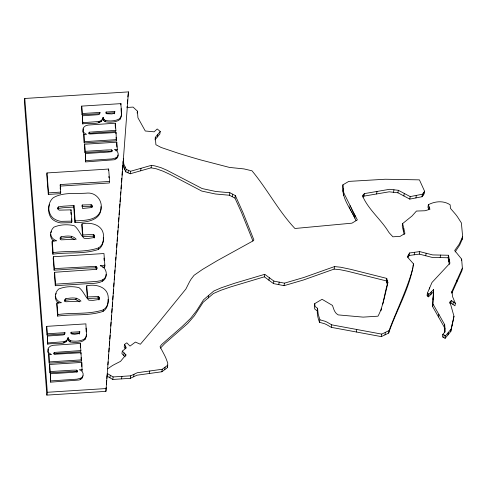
<?xml version="1.0" encoding="UTF-8"?>
<svg xmlns="http://www.w3.org/2000/svg" width="487" height="487" viewBox="0 0 487 487"><rect width="100%" height="100%" fill="white"/><g stroke="black" fill="none" stroke-linecap="round" stroke-linejoin="round"><path stroke-width="0.73" d="M444.716 332.761L444.29 327.161L432.651 306.652L433.625 289.546L428.901 294.325L428.505 296.833L427.032 295.585L427.428 293.077L431.999 282.454L449.933 263.211L448.533 255.261L432.62 254.908L419.678 251.596L409.494 252.984L407.357 256.905L413.475 263.863C409.932 288.261 396.467 309.976 388.663 333.096L381.333 336.62L331.318 327.349L326.789 324.738A30.529 29.622 9 0 0 324.659 323.764L319.515 322.297C317.767 317.883 316.714 312.983 317.542 308.271L315.424 306.798A3.64 3.531 9 0 1 314.998 305.909L314.742 303.614L322.071 299.298L332.451 305.41L333.966 309.708A16.601 16.108 9 0 0 334.91 311.637L336.292 313.525L338.222 314.9L363.125 317.122L377.985 316.185C383.689 305.83 384.328 293.472 387.865 282.369L386.751 278.4L350.762 269.348L340.663 267.223L334.514 266.578L303.833 277.48L284.451 283.16L273.877 281.084L264.745 274.315L234.764 283.215L221.293 287.774L213.799 291.019L203.529 299.797L196.687 310.584L190.606 318.364L182.059 326.613L161.574 344.577L160.04 346.683L163.821 353.848A86.85 84.269 9 0 1 165.744 357.732L167.753 363.052L167.504 367.606L161.861 371.764L136.926 375.221L130.285 378.338L112.74 379.452L107.049 376.11L107.444 373.602L113.136 376.938L130.68 375.83L137.322 372.713L162.256 369.256L167.905 365.092M432.651 306.652L433.625 289.546M103.293 237.534C103.664 242.088 102.501 246.933 98.344 249.454C83.886 254.378 67.851 252.035 52.87 254.19L51.987 242.617L52.231 241.071L56.736 240.785C53.734 239.866 50.989 237.516 50.788 234.21M108.041 299.444C108.406 303.998 107.25 308.849 103.086 311.363C88.634 316.288 72.593 313.945 57.618 316.1L56.729 304.533L56.979 302.981L61.478 302.695C58.483 301.776 55.737 299.426 55.53 296.12M79.527 334.07L79.789 331.714L71.059 332.268L70.859 333.528L79.588 332.974M79.789 331.714L79.338 333.528L74.773 334.301L71.662 333.997L71.059 332.268M100.925 206.622C102.294 220.806 85.347 222.723 74.931 222.468L73.75 207.072L73.994 205.52L63.066 206.214L58.677 206.878L57.977 207.48L58.215 209.52L59.256 210.141L71.035 209.848L71.899 221.122L71.656 222.675L60.692 222.912A16.375 15.888 9 0 1 52.511 219.375C48.53 215.729 47.811 209.611 49.357 204.656M114.542 113.824L114.804 111.474L106.075 112.028L105.88 113.282L114.603 112.728M114.804 111.474L114.36 113.282L111.949 113.928L106.683 113.751L106.075 112.028M64.948 332.658L64.339 334.599L63.012 334.959L47.422 336.036L47.75 344.187C53.795 342.276 66.902 346.847 68.125 337.54L68.91 339.536L70.268 340.687C74.669 341.564 79.57 341.357 83.709 339.488C88.841 336.067 85.584 328.871 85.931 323.867L46.679 326.357L47.05 335.032L64.747 333.912L64.948 332.658L47.245 333.778L47.05 335.032M99.963 112.418L99.36 114.36L98.027 114.719L82.437 115.796L82.772 123.948C88.817 122.03 101.923 126.602 103.141 117.3L103.926 119.291L105.283 120.441C109.691 121.324 114.591 121.117 118.725 119.248C123.856 115.821 120.599 108.631 120.953 103.628L81.694 106.111L82.066 114.792L99.768 113.672L99.963 112.418L82.266 113.538L82.066 114.792M105.91 391.359L128.452 91.897L24.794 98.471L24.35 101.29L46.874 395.103L105.91 391.359L106.196 387.567M106.422 384.535L106.702 380.743M106.872 378.466L107.043 376.189M107.889 364.812L108.114 361.78M108.339 358.749L108.625 354.956M108.851 351.918L109.131 348.126M109.356 345.094L109.642 341.302M109.812 339.025L110.092 335.233M110.318 332.201L110.543 329.163M110.768 326.132L111.054 322.339M111.28 319.308L111.56 315.515M111.785 312.477L112.071 308.685M112.241 306.414L112.521 302.622M112.747 299.584L113.033 295.792M113.197 293.521L113.483 289.728M113.708 286.691L113.988 282.898M114.214 279.867L114.5 276.074M114.67 273.797L114.95 270.005M115.175 266.973L115.462 263.181M115.687 260.149L115.912 257.112M116.137 254.08L116.417 250.288M116.643 247.25L116.929 243.457M117.099 241.187L117.379 237.394M117.604 234.357L117.884 230.564M118.116 227.532L118.341 224.501M118.566 221.463L118.846 217.671M119.072 214.639L119.358 210.847M119.583 207.815L119.863 204.023M120.033 201.746L120.313 197.953M120.545 194.922L120.77 191.884M120.995 188.853L121.275 185.06M121.5 182.028L121.787 178.236M122.012 175.198L122.292 171.406M122.462 169.129L122.742 165.337M127.028 107.791L127.137 106.343M127.357 103.439L127.624 99.805M127.844 96.901L128.452 91.897M86.333 334.794C86.753 343.079 75.783 343.049 70.067 341.941L68.71 340.79L67.924 338.794M106.117 274.394C106.592 282.539 96.651 283.391 90.704 283.477L55.287 285.717L54.38 273.828L54.623 272.276L95.957 269.39L96.779 268.836L96.986 267.844L96.578 266.833L95.549 266.34L54.343 268.623L54.1 270.175L88.257 268.008L95.306 267.887L96.335 268.386L96.743 269.396M82.991 375.806L82.09 378.32L79.211 380.006L50.66 382.155L50.313 373.773L72.593 372.36L76.636 371.946L77.293 371.021L76.386 370.12L71.893 370.211L50.149 371.587L49.948 372.841L71.699 371.465L76.185 371.374L77.092 372.275L77.293 371.021M118.067 155.006L117.897 156.692L117.105 158.08L114.226 159.766L85.682 161.915L85.335 153.533L107.615 152.121L111.651 151.707L112.308 150.781L111.401 149.88L106.915 149.966L85.164 151.347L84.963 152.601L106.714 151.226L111.858 151.427L112.053 150.173M47.008 172.946L46.764 174.492L48.292 194.423L60.625 193.643L60.297 184.555L109.612 181.432L108.662 169.038L47.008 172.946L48.536 192.876L48.292 194.423M60.132 185.59L60.297 184.555M57.977 207.48L57.734 209.033L58.434 208.424L62.823 207.76L73.75 207.072M58.434 208.424L58.677 206.878M52.87 254.19L53.12 252.637L52.231 241.071M102.647 267.217L104.644 267.18L104.894 265.628L103.962 253.526L53.43 256.728L53.186 258.28L54.1 270.175M60.315 237.437L60.394 239.348L61.106 239.841L76.234 239.22C72.423 234.789 66.202 235.994 61.125 236.792L60.315 237.437L60.065 238.989L60.881 238.344C65.264 237.887 70.712 236.256 74.395 239.513M60.881 238.344L61.125 236.792M55.287 285.717L55.536 284.171L54.623 272.276M47.75 344.187L47.422 336.036M82.772 123.948L82.437 115.796M70.871 210.883L71.035 209.848M48.846 354.658L49.205 363.162L81.378 361.123L81.031 352.74L54.69 354.262L53.893 353.367L54.526 352.411L80.866 350.573L80.318 343.451L53.089 345.301L50.459 346.093L48.517 347.785L48.024 349.021L48.25 351.815L48.95 352.941L51.531 354.615L48.846 354.658L49.205 363.162M83.867 134.418L84.227 142.922L116.399 140.883L116.052 132.501L89.705 134.022L88.908 133.121L89.541 132.172L115.882 130.333L115.34 123.211L88.104 125.056L85.475 125.853L83.533 127.545L83.046 128.775L83.271 131.575L83.971 132.701L86.552 134.369L83.867 134.418L84.227 142.922M82.133 370.93L81.773 362.425L49.601 364.465L49.948 372.841M115.663 150.72L117.148 150.684L117.349 149.43L116.795 142.186L84.616 144.225L84.963 152.601M57.618 316.1L57.862 314.553L56.979 302.981M71.205 237.747L71.449 236.195M46.874 395.103L47.324 392.279L24.794 98.471M54.02 352.758L53.82 354.012L58.775 353.215L80.665 351.827L80.866 350.573M89.036 132.513L88.841 133.767L93.79 132.975L115.687 131.587L115.882 130.333M74.931 222.468L75.175 220.915L73.994 205.52M54.325 353.665L54.526 352.411M89.34 133.426L89.541 132.172M50.66 382.155L50.313 373.773M85.682 161.915L85.335 153.533M64.686 301.386L65.057 299.353L65.873 298.708C70.95 297.904 77.171 296.699 80.982 301.136L65.855 301.751L65.142 301.264L65.057 299.353M64.814 300.905L65.623 300.254L65.873 298.708M82.06 206.031L82.218 204.997L91.172 204.729L91.94 205.21L92.098 207.231M53.12 252.637C68.095 250.482 84.135 252.826 98.587 247.901C102.745 245.381 103.908 240.535 103.536 235.982C103.305 224.842 91.008 221.877 82.023 223.856L81.773 225.408L82.632 236.566L93.181 236.189L93.979 236.664L94.308 237.632L94.551 236.079L94.222 235.118L93.431 234.643L88.171 234.679L82.875 235.014L82.632 236.566M63.894 342.976L64.095 341.722L66.342 340.632L67.389 339.439L68.125 337.54M98.916 122.736L99.111 121.482L101.357 120.392L102.404 119.199L103.141 117.3M66.141 341.886L66.342 340.632M101.156 121.647L101.357 120.392M68.71 340.79L68.91 339.536M121.038 108.631C121.062 112.6 122.736 118.061 118.53 120.502C114.39 122.371 109.49 122.578 105.082 121.695L103.731 120.551L103.926 119.291M79.673 301.849L75.948 299.663L76.197 298.111M91.94 205.21L91.696 206.762L90.929 206.275L91.172 204.729M70.067 341.941L70.268 340.687M105.082 121.695L105.283 120.441M93.181 236.189L93.431 234.643M93.979 236.664L94.222 235.118M94.161 238.04L94.551 236.079M57.862 314.553C72.843 312.398 88.877 314.736 103.335 309.811C107.493 307.297 108.656 302.451 108.284 297.898C108.053 286.758 95.756 283.793 86.765 285.772L86.522 287.318L87.38 298.476L97.93 298.105L98.727 298.58L99.056 299.542M87.38 298.476L87.623 296.93L86.765 285.772M80.318 343.451L80.343 347.554M115.139 124.465L115.34 123.211M76.185 371.374L76.386 370.12M111.2 151.134L111.401 149.88M108.418 170.584L108.662 169.038M76.836 371.672L77.037 370.418M80.836 354L81.031 352.74M115.851 133.755L116.052 132.501M120.752 104.882L120.953 103.628M95.306 267.887L95.549 266.34M98.344 249.454L98.587 247.901M109.612 181.432L109.368 182.978L60.053 186.107M96.335 268.386L96.578 266.833M85.262 339.281L85.462 338.027M81.773 362.425L81.798 366.577M120.283 119.041L120.478 117.781M116.594 143.44L116.795 142.186M96.822 268.879L96.986 267.844M80.818 379.361L81.019 378.107C84.781 376.122 83.271 370.473 79.357 369.736L82.333 369.67M115.839 159.121L116.04 157.867C119.796 155.883 118.286 150.233 114.378 149.497L117.349 149.43M97.93 298.105L98.173 296.553L87.623 296.93M98.727 298.58L98.971 297.027L98.173 296.553M98.904 299.955L99.299 297.989L98.971 297.027M102.647 281.249L102.897 279.696C108.753 276.281 106.483 267.174 100.219 265.719L104.894 265.628M124.593 169.239L124.995 166.731M103.086 311.363L103.335 309.811M125.445 346.123L125.049 348.637L124.197 346.878L124.593 344.364L126.809 342.824L130.005 346.074L135.423 342.081L140.366 344.254L158.147 323.167L185.9 288.992L189.34 282.168A49.802 48.323 9 0 1 191.208 279.014L194.082 275.283L202.452 269.457L217.293 260.63L252.923 240.974L241.601 212.734L234.971 198.118L229.456 195.25L215.388 193.99L201.776 191.081L169.993 174.413L163.255 171.266L156.248 168.782L151.055 167.838L130.187 173.78L125.774 171.844L126.176 169.33L123.808 164.131L123.29 158.293M137.139 113.045L137.437 111.164L133.079 107.091L127.265 107.463M127.984 172.812L128.379 170.298M130.187 173.78L130.583 171.266L151.451 165.324L154.811 165.89L160.984 167.668L166.761 170.158L202.172 188.572L215.784 191.482L229.858 192.742L235.373 195.61L243.11 212.898L253.879 239.914L252.923 240.974M140.621 170.809L141.017 168.295M109.892 377.778L110.293 375.27M112.74 379.452L113.136 376.938M155.134 138.582L155.335 137.328L160.229 131.484L157.24 128.958L154.148 131.825L145.272 130.997L137.943 117.781L137.437 111.164M151.055 167.838L151.451 165.324M124.593 344.364L126.297 347.882L122.316 351.145L121.92 353.653L125.074 356.861M157.386 136.92L157.782 134.406M123.722 355.486L124.118 352.978M160.229 131.484L159.833 133.998L154.933 139.842M121.513 378.892L121.908 376.384M125.719 356.064L125.92 354.81L122.316 351.145M130.285 378.338L130.68 375.83M133.602 376.78L133.998 374.272M149.393 373.492L149.789 370.984M161.861 371.764L162.256 369.256M164.685 369.682L165.081 367.174M208.266 297.916L208.661 295.408M229.456 195.25L229.858 192.742M232.214 196.687L232.616 194.173M234.971 198.118L235.373 195.61M383.598 300.948L387.469 284.883L386.355 280.908L347.207 271.143L340.267 269.731L334.119 269.086L303.438 279.995L284.055 285.668L273.475 283.598L264.35 276.823L264.745 274.315M268.909 280.208L269.311 277.7M273.475 283.598L273.877 281.084M278.765 284.633L279.161 282.119M284.055 285.668L284.451 283.16M314.742 303.614L314.346 306.122L314.596 308.423A3.64 3.531 9 0 0 315.028 309.312L317.147 310.779M319.515 322.297L319.91 319.782L318.188 314.103L317.542 308.271M363.405 194.66L363.01 197.174L363.966 196.121L389.192 191.811L397.934 192.803L409.804 199.11L422.022 196.736L424.207 193.771L424.603 191.263L419.423 179.861L385.26 179.246L348.759 181.401L342.915 184.835C341.052 198.112 350.987 208.856 355.973 220.538M342.958 191.415L343.353 188.901M343.402 195.482L343.798 192.974L342.915 184.835M334.119 269.086L334.514 266.578M349.739 208.15L350.141 205.642M331.318 327.349L331.714 324.841L327.185 322.23A30.529 29.622 9 0 0 325.054 321.256L319.91 319.782M350.883 210.433L351.279 207.925L343.798 192.974M351.973 212.612L352.375 210.098L351.279 207.925M352.996 214.639L353.392 212.131L352.375 210.098M353.927 216.49L354.323 213.976L353.392 212.131M354.743 218.115L355.139 215.601L354.323 213.976M363.966 196.121L364.367 193.613L389.588 189.303L398.329 190.295L410.206 196.596L422.424 194.222L424.603 191.263M376.579 193.966L376.975 191.458M356.326 331.988L356.721 329.474M393.563 192.31L393.959 189.796M397.934 192.803L398.329 190.295M386.355 280.908L386.751 278.4M386.909 282.898L387.311 280.384M387.469 284.883L387.865 282.369M381.333 336.62L381.729 334.112L389.058 330.588C396.899 309.604 407.193 289.363 412.988 267.667M403.869 195.957L404.271 193.442M384.998 334.855L385.394 332.347M455.144 251.937L459.704 245.052L462.254 239.281L462.65 236.767L461.39 222.943L457.506 216.873A74.651 72.429 9 0 0 455.54 214.25L450.438 208.357L450.165 204.826C443.554 200.4 435.122 201.168 428.353 204.717L429.954 209.27L425.023 210.749L416.446 211.06L412.026 216.009L402.639 223.57L402.238 226.078L404.216 234.551M403.388 231.021L403.79 228.513M388.663 333.096L389.058 330.588M409.804 199.11L410.206 196.596M415.916 197.923L416.312 195.409M408.429 254.945L408.033 257.453L409.098 255.492L409.494 252.984M422.022 196.736L422.424 194.222M423.118 195.25L423.513 192.742M414.187 254.798L414.589 252.29M413.079 266.371L413.475 263.863M409.098 255.492L419.283 254.111L419.678 251.596M428.353 204.717L427.957 207.225L428.755 209.501L429.15 206.993M425.748 255.766L426.149 253.252M427.769 296.212L428.164 293.698M429.516 289.022L429.717 287.768M430.867 294.446L431.263 291.932M432.937 299.353L433.333 296.845M440.175 257.593L440.577 255.085M438.47 316.903L438.866 314.395M449.3 264.398L448.137 257.769L448.533 255.261M448.837 261.75L449.233 259.236M433.046 304.144L444.686 324.652L445.221 331.647L442.774 334.386L442.379 336.901L445.13 338.313L450.779 331.477L453.561 318.729L453.963 316.221L449.951 302.043L451.333 300.497L455.351 303.316L454.955 305.824L450.932 303.011L451.333 300.497M444.29 327.161L444.686 324.652M444.558 330.661L444.954 328.153M443.754 337.607L444.15 335.099M449.757 303.298L449.951 302.043M451.717 292.663L451.918 291.409L462.358 268.167L461.664 259.139L454.663 250.513L459.192 244.243L462.65 236.767M450.639 301.27L450.244 303.778L450.932 303.011M445.13 338.313L445.532 335.805L451.181 328.969L453.963 316.221M447.955 334.898L448.357 332.384M452.94 304.418L453.342 301.91M456.739 282.296L457.135 279.788M461.463 260.393L461.664 259.139M450.779 331.477L451.181 328.969M452.173 325.103L452.569 322.595M462.358 268.167L461.956 270.675L451.826 293.235M99.299 297.989L99.068 298.921L98.216 299.584L93.09 300.369L88.871 300.223C84.951 296.565 83.387 290.958 79.064 287.647C72.508 286.046 65.021 286.411 58.738 289.016C54.617 292.303 53.686 300.254 58.769 303.151M382.794 304.107L383.439 301.593M92.262 206.196L92.043 207.048L91.221 207.596L82.486 208.473L82.218 204.997M380.931 310.803L381.528 308.764M83.338 128.799L82.766 131.514L83.77 133.955M48.316 349.039L47.744 351.754L48.749 354.195M50.879 232.731L51.476 231.593M55.621 294.641L56.218 293.509M160.412 348.144L164.685 343.652L187.757 323.441L194.386 315.795L203.128 302.305L213.397 293.527L220.897 290.282L231.057 286.782L264.35 276.823M125.92 354.81L120.563 361.342L115.267 364.045A81.834 79.399 9 0 0 112.406 365.579L107.59 368.866M364.367 193.613L362.45 195.707C368.361 209.751 381.09 219.393 388.748 232.189A23.193 22.505 9 0 0 390.148 233.845L392.906 236.804L400.186 236.341L404.941 233.45L402.639 223.57M428.505 296.833L433.223 292.06M94.32 237.005L93.467 237.668L88.342 238.453L84.123 238.307C80.203 234.655 78.638 229.042 74.322 225.737C67.766 224.13 60.272 224.501 53.996 227.106C49.875 230.388 48.937 238.344 54.02 241.235M102.897 279.696L100.371 280.768L96.621 281.425L55.536 284.171M116.04 157.867L112.034 158.914L85.876 160.655M81.019 378.107L77.019 379.16L50.861 380.901M65.623 300.254L70.658 299.535L75.948 299.663M99.111 121.482L82.967 122.687M64.095 341.722L47.951 342.933M84.421 141.668L116.6 139.629M48.536 192.876L60.875 192.091M81.974 206.549L90.929 206.275M71.899 221.122L60.936 221.36A16.375 15.888 9 0 1 52.76 217.823C47.342 212.661 47.446 202.549 53.29 197.734C63.535 191.744 76.398 194.112 87.757 193.047C96.517 192.663 103.019 201.332 100.906 209.678C97.978 220.842 84.354 220.307 75.175 220.915M49.406 361.908L81.579 359.869M47.324 392.279L106.361 388.535M448.137 257.769L432.219 257.422L419.283 254.111M331.714 324.841L381.729 334.112M126.176 169.33L130.583 171.266M442.774 334.386L445.532 335.805M427.428 293.077L428.901 294.325M355.139 215.601L357.361 219.881L351.961 223.168L294.927 228.488C278.503 211.029 267.326 189.236 251.98 170.803L244.011 168.916L229.438 167.418L200.924 159.998A851.593 826.293 9 0 1 177.749 153.076L161.106 147.458L155.901 144.73L155.335 137.328M455.351 303.316L452.624 296.784L451.918 291.409M125.774 171.844L123.412 166.639L122.955 161.532M102.946 118.554L103.731 120.551M462.126 237.893L462.254 239.281M115.194 125.177L115.413 128.026M116.125 137.322L116.399 140.883M116.649 144.164L116.874 147.062M108.863 176.416L108.972 177.877M103.95 258.104L104.127 260.375M104.474 264.91L104.644 267.18M81.694 106.111L82.266 113.538M84.616 144.225L85.164 151.347M82.023 223.856L82.875 235.014M85.968 328.122L86.205 331.848M70.846 212.149L71.023 214.408M71.37 218.919L71.656 222.675M81.11 357.561L81.378 361.123M60.169 187.611L60.278 189.12M53.43 256.728L54.343 268.623M46.679 326.357L47.245 333.778M49.601 364.465L50.149 371.587M167.351 365.56L167.504 367.606"/></g></svg>
